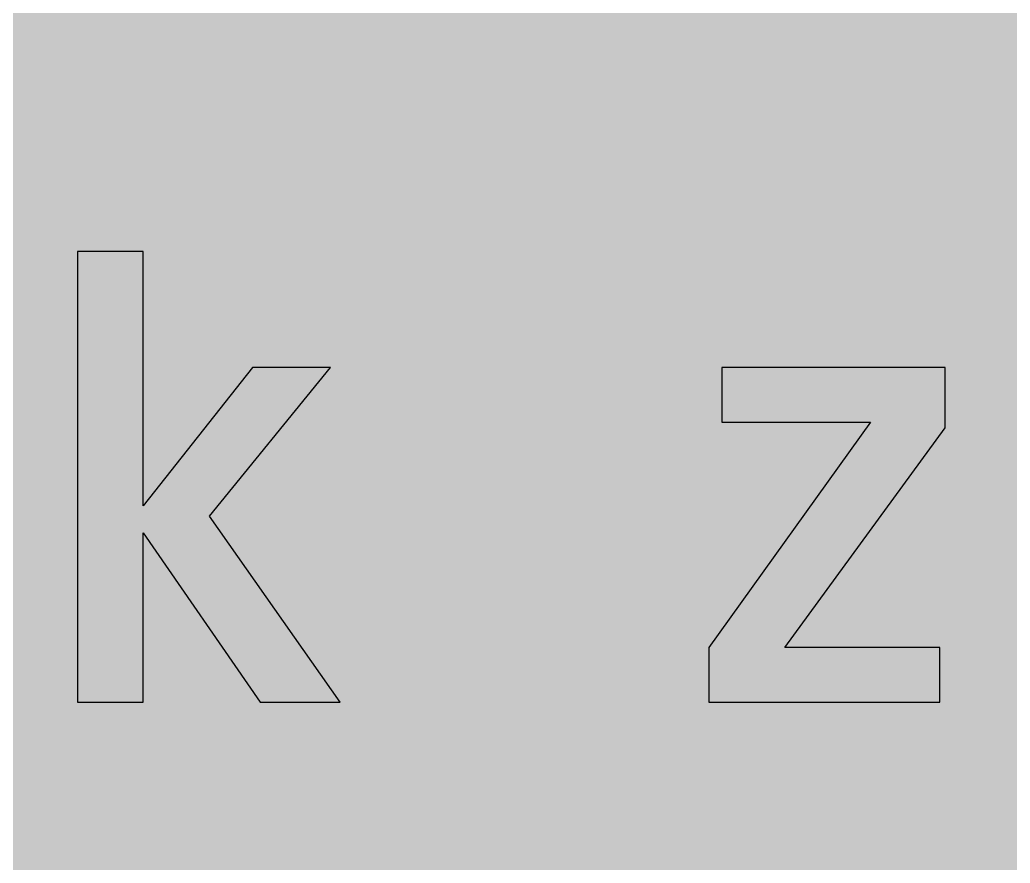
# Model space of a CAD drawing. Header units: millimetres. Extents: x 0 to 212, y 0 to 212.
# Drawn here: x 54.3 to 108.6, y 105.9 to 152.1 of the extents above; entities that cross this region are included whole.
import ezdxf

# ---------------------------------------------------------------- set-up
doc = ezdxf.new("R2010")
doc.units = ezdxf.units.MM

msp = doc.modelspace()

# ---------------------------------------------------------------- hatches: boundary and pattern name
for color, points in [(254, [(14.1633, 0.0536), (13.9878, 0.0533), (13.8125, 0.0559), (13.6373, 0.061), (13.462, 0.0686), (13.2893, 0.0787), (13.114, 0.0914), (12.9413, 0.1041), (12.7686, 0.1219), (12.5959, 0.1397), (12.4231, 0.16), (12.2504, 0.1829), (12.0777, 0.2057), (11.9075, 0.2337), (11.7373, 0.2616), (11.5672, 0.2921), (11.397, 0.3251), (11.2268, 0.3607), (11.0592, 0.3988), (10.8915, 0.4369), (10.7239, 0.4775), (10.5562, 0.5207), (10.3886, 0.5664), (10.2235, 0.6121), (10.0584, 0.6629), (9.8933, 0.7137), (9.7307, 0.7671), (9.5682, 0.8204), (9.4056, 0.8788), (9.2431, 0.9373), (9.083, 0.9982), (8.923, 1.0617), (8.763, 1.1252), (8.6055, 1.1938), (8.4455, 1.2624), (8.2906, 1.331), (8.1331, 1.4046), (7.9781, 1.4783), (7.8232, 1.5545), (7.6708, 1.6332), (7.5184, 1.7145), (7.366, 1.7958), (7.2161, 1.8796), (7.0663, 1.966), (6.919, 2.0523), (6.7716, 2.1438), (6.6243, 2.2352), (6.4795, 2.3266), (6.3348, 2.4232), (6.19, 2.5197), (6.0477, 2.6187), (5.908, 2.7178), (5.7683, 2.8194), (5.6286, 2.9235), (5.4915, 3.0302), (5.3543, 3.1369), (5.2197, 3.2461), (5.0851, 3.3579), (4.953, 3.4722), (4.8209, 3.5865), (4.6914, 3.7033), (4.5644, 3.8202), (4.4348, 3.9395), (4.3104, 4.0615), (4.1859, 4.1859), (4.0615, 4.3104), (3.9395, 4.4348), (3.8202, 4.5618), (3.7033, 4.6914), (3.5865, 4.8209), (3.4722, 4.953), (3.3579, 5.0851), (3.2487, 5.2197), (3.1369, 5.3543), (3.0302, 5.4915), (2.9235, 5.6286), (2.8194, 5.7683), (2.7178, 5.908), (2.6187, 6.0477), (2.5197, 6.19), (2.4232, 6.3348), (2.3266, 6.477), (2.2352, 6.6243), (2.1438, 6.7691), (2.0523, 6.9164), (1.966, 7.0663), (1.8796, 7.2161), (1.7958, 7.366), (1.7145, 7.5184), (1.6332, 7.6708), (1.5545, 7.8232), (1.4783, 7.9781), (1.4046, 8.1331), (1.331, 8.2906), (1.2598, 8.4455), (1.1913, 8.603), (1.1252, 8.763), (1.0592, 8.923), (0.9982, 9.083), (0.9373, 9.2431), (0.8763, 9.4056), (0.8204, 9.5682), (0.7645, 9.7307), (0.7112, 9.8933), (0.6604, 10.0584), (0.6121, 10.2235), (0.5639, 10.3911), (0.5207, 10.5562), (0.4775, 10.7239), (0.4343, 10.8915), (0.3962, 11.0592), (0.3607, 11.2268), (0.3251, 11.397), (0.2921, 11.5672), (0.2616, 11.7373), (0.2311, 11.9075), (0.2057, 12.0802), (0.1803, 12.2504), (0.1575, 12.4231), (0.1372, 12.5959), (0.1194, 12.7686), (0.1041, 12.9413), (0.0889, 13.1166), (0.0787, 13.2893), (0.0686, 13.4645), (0.061, 13.6373), (0.0559, 13.8125), (0.0508, 13.9878), (0.0508, 14.163), (0.0522, 197.6092), (0.0508, 197.7822), (0.0559, 197.9574), (0.061, 198.1327), (0.0686, 198.308), (0.0787, 198.4807), (0.0889, 198.6559), (0.1041, 198.8287), (0.1194, 199.0014), (0.1372, 199.1741), (0.1575, 199.3468), (0.1803, 199.5195), (0.2057, 199.6923), (0.2311, 199.8624), (0.2616, 200.0326), (0.2921, 200.2028), (0.3251, 200.373), (0.3607, 200.5432), (0.3962, 200.7108), (0.4343, 200.8784), (0.4775, 201.0461), (0.5207, 201.2137), (0.5639, 201.3814), (0.6121, 201.5465), (0.6604, 201.7116), (0.7112, 201.8767), (0.7645, 202.0392), (0.8204, 202.2018), (0.8763, 202.3643), (0.9373, 202.5269), (0.9982, 202.6869), (1.0592, 202.8469), (1.1252, 203.007), (1.1913, 203.1644), (1.2598, 203.3245), (1.331, 203.4794), (1.4046, 203.6369), (1.4783, 203.7918), (1.5545, 203.9468), (1.6332, 204.0992), (1.7145, 204.2516), (1.7958, 204.404), (1.8796, 204.5538), (1.966, 204.7037), (2.0523, 204.851), (2.1438, 204.9983), (2.2352, 205.1456), (2.3266, 205.2904), (2.4232, 205.4352), (2.5197, 205.58), (2.6187, 205.7222), (2.7178, 205.8619), (2.8194, 206.0016), (2.9235, 206.1413), (3.0302, 206.2785), (3.1369, 206.4156), (3.2487, 206.5503), (3.3579, 206.6849), (3.4722, 206.817), (3.5865, 206.949), (3.7033, 207.0786), (3.8202, 207.2056), (3.9395, 207.3351), (4.0615, 207.4596), (4.1859, 207.584), (4.3104, 207.7085), (4.4348, 207.8304), (4.5644, 207.9498), (4.6914, 208.0666), (4.8209, 208.1835), (4.953, 208.2978), (5.0851, 208.4121), (5.2197, 208.5213), (5.3543, 208.6331), (5.4915, 208.7397), (5.6286, 208.8464), (5.7683, 208.9506), (5.908, 209.0522), (6.0477, 209.1512), (6.19, 209.2503), (6.3348, 209.3468), (6.4795, 209.4433), (6.6243, 209.5348), (6.7716, 209.6262), (6.919, 209.7176), (7.0663, 209.804), (7.2161, 209.8904), (7.366, 209.9742), (7.5184, 210.0555), (7.6708, 210.1367), (7.8232, 210.2155), (7.9781, 210.2917), (8.1331, 210.3653), (8.2906, 210.439), (8.4455, 210.5101), (8.6055, 210.5787), (8.763, 210.6447), (8.923, 210.7108), (9.083, 210.7717), (9.2431, 210.8327), (9.4056, 210.8937), (9.5682, 210.9495), (9.7307, 211.0054), (9.8933, 211.0588), (10.0584, 211.1096), (10.2235, 211.1578), (10.3886, 211.2061), (10.5562, 211.2493), (10.7239, 211.2924), (10.8915, 211.3356), (11.0592, 211.3737), (11.2268, 211.4093), (11.397, 211.4448), (11.5672, 211.4779), (11.7373, 211.5083), (11.9075, 211.5388), (12.0777, 211.5642), (12.2504, 211.5896), (12.4231, 211.6125), (12.5959, 211.6328), (12.7686, 211.6506), (12.9413, 211.6658), (13.114, 211.6811), (13.2893, 211.6912), (13.462, 211.7014), (13.6373, 211.709), (13.8125, 211.7141), (13.9878, 211.7192), (14.163, 211.7192), (197.6078, 211.7203), (197.7822, 211.7192), (197.9574, 211.7141), (198.1327, 211.709), (198.3054, 211.7014), (198.4807, 211.6912), (198.6534, 211.6811), (198.8287, 211.6658), (199.0014, 211.6506), (199.1741, 211.6328), (199.3468, 211.6125), (199.5195, 211.5896), (199.6897, 211.5642), (199.8624, 211.5388), (200.0326, 211.5083), (200.2028, 211.4779), (200.373, 211.4448), (200.5432, 211.4093), (200.7108, 211.3737), (200.8784, 211.3356), (201.0461, 211.2924), (201.2137, 211.2493), (201.3788, 211.2061), (201.5465, 211.1578), (201.7116, 211.1096), (201.8767, 211.0588), (202.0392, 211.0054), (202.2018, 210.9495), (202.3643, 210.8937), (202.5269, 210.8327), (202.6869, 210.7717), (202.8469, 210.7108), (203.007, 210.6447), (203.167, 210.5787), (203.3245, 210.5101), (203.4794, 210.439), (203.6369, 210.3653), (203.7918, 210.2917), (203.9468, 210.2155), (204.0992, 210.1367), (204.2516, 210.0555), (204.404, 209.9742), (204.5538, 209.8904), (204.7037, 209.804), (204.8535, 209.7176), (205.0009, 209.6262), (205.1456, 209.5348), (205.293, 209.4433), (205.4352, 209.3468), (205.58, 209.2503), (205.7222, 209.1512), (205.8619, 209.0522), (206.0016, 208.9506), (206.1413, 208.8464), (206.2785, 208.7397), (206.4156, 208.6331), (206.5503, 208.5213), (206.6849, 208.4121), (206.817, 208.2978), (206.949, 208.1835), (207.0786, 208.0666), (207.2081, 207.9498), (207.3351, 207.8304), (207.4596, 207.7085), (207.584, 207.584), (207.7085, 207.4596), (207.8304, 207.3351), (207.9498, 207.2056), (208.0666, 207.0786), (208.1835, 206.949), (208.2978, 206.817), (208.4121, 206.6849), (208.5238, 206.5503), (208.6331, 206.4156), (208.7397, 206.2785), (208.8464, 206.1413), (208.9506, 206.0016), (209.0522, 205.8619), (209.1512, 205.7222), (209.2503, 205.58), (209.3468, 205.4352), (209.4433, 205.2904), (209.5348, 205.1456), (209.6262, 204.9983), (209.7176, 204.851), (209.804, 204.7037), (209.8904, 204.5538), (209.9742, 204.404), (210.0555, 204.2516), (210.1367, 204.0992), (210.2155, 203.9468), (210.2917, 203.7918), (210.3653, 203.6369), (210.439, 203.4794), (210.5076, 203.3245), (210.5762, 203.1644), (210.6447, 203.007), (210.7082, 202.8469), (210.7717, 202.6869), (210.8327, 202.5269), (210.8911, 202.3643), (210.9495, 202.2018), (211.0029, 202.0392), (211.0562, 201.8767), (211.107, 201.7116), (211.1578, 201.5465), (211.2035, 201.3814), (211.2493, 201.2137), (211.2924, 201.0461), (211.3331, 200.8784), (211.3712, 200.7108), (211.4093, 200.5432), (211.4448, 200.373), (211.4779, 200.2028), (211.5083, 200.0326), (211.5363, 199.8624), (211.5642, 199.6923), (211.5871, 199.5195), (211.6099, 199.3468), (211.6303, 199.1741), (211.648, 199.0014), (211.6658, 198.8287), (211.6785, 198.6559), (211.6912, 198.4807), (211.7014, 198.308), (211.709, 198.1327), (211.7141, 197.9574), (211.7166, 197.7822), (211.7166, 197.6069), (211.7189, 14.1647), (211.7166, 13.9878), (211.7141, 13.8125), (211.709, 13.6373), (211.7014, 13.4645), (211.6912, 13.2893), (211.6785, 13.1166), (211.6658, 12.9413), (211.648, 12.7686), (211.6303, 12.5959), (211.6099, 12.4231), (211.5871, 12.2504), (211.5642, 12.0802), (211.5363, 11.9075), (211.5083, 11.7373), (211.4779, 11.5672), (211.4448, 11.397), (211.4093, 11.2268), (211.3712, 11.0592), (211.3331, 10.8915), (211.2924, 10.7239), (211.2493, 10.5562), (211.2035, 10.3911), (211.1578, 10.2235), (211.107, 10.0584), (211.0562, 9.8933), (211.0029, 9.7307), (210.9495, 9.5682), (210.8911, 9.4056), (210.8327, 9.2431), (210.7717, 9.083), (210.7082, 8.923), (210.6447, 8.763), (210.5762, 8.603), (210.5076, 8.4455), (210.439, 8.2906), (210.3653, 8.1331), (210.2917, 7.9781), (210.2155, 7.8232), (210.1367, 7.6708), (210.0555, 7.5184), (209.9742, 7.366), (209.8904, 7.2161), (209.804, 7.0663), (209.7176, 6.9164), (209.6262, 6.7691), (209.5348, 6.6243), (209.4433, 6.477), (209.3468, 6.3348), (209.2503, 6.19), (209.1512, 6.0477), (209.0522, 5.908), (208.9506, 5.7683), (208.8464, 5.6286), (208.7397, 5.4915), (208.6331, 5.3543), (208.5238, 5.2197), (208.4121, 5.0851), (208.2978, 4.953), (208.1835, 4.8209), (208.0666, 4.6914), (207.9498, 4.5618), (207.8304, 4.4348), (207.7085, 4.3104), (207.584, 4.1859), (207.4596, 4.0615), (207.3351, 3.9395), (207.2081, 3.8202), (207.0786, 3.7033), (206.949, 3.5865), (206.817, 3.4722), (206.6849, 3.3579), (206.5503, 3.2461), (206.4156, 3.1369), (206.2785, 3.0302), (206.1413, 2.9235), (206.0016, 2.8194), (205.8619, 2.7178), (205.7222, 2.6187), (205.58, 2.5197), (205.4352, 2.4232), (205.293, 2.3266), (205.1456, 2.2352), (205.0009, 2.1438), (204.8535, 2.0523), (204.7037, 1.966), (204.5538, 1.8796), (204.404, 1.7958), (204.2516, 1.7145), (204.0992, 1.6332), (203.9468, 1.5545), (203.7918, 1.4783), (203.6369, 1.4046), (203.4794, 1.331), (203.3245, 1.2624), (203.167, 1.1938), (203.007, 1.1252), (202.8469, 1.0617), (202.6869, 0.9982), (202.5269, 0.9373), (202.3643, 0.8788), (202.2018, 0.8204), (202.0392, 0.7671), (201.8767, 0.7137), (201.7116, 0.6629), (201.5465, 0.6121), (201.3788, 0.5664), (201.2137, 0.5207), (201.0461, 0.4775), (200.8784, 0.4369), (200.7108, 0.3988), (200.5432, 0.3607), (200.373, 0.3251), (200.2028, 0.2921), (200.0326, 0.2616), (199.8624, 0.2337), (199.6897, 0.2057), (199.5195, 0.1829), (199.3468, 0.16), (199.1741, 0.1397), (199.0014, 0.1219), (198.8287, 0.1041), (198.6534, 0.0914), (198.4807, 0.0787), (198.3054, 0.0686), (198.1327, 0.061), (197.9574, 0.0559), (197.7822, 0.0533), (197.6069, 0.0533)]), (59, [(61.0828, 114.7064), (61.0828, 123.983), (67.5047, 114.7064), (71.8785, 114.7064), (64.7167, 124.901), (71.3493, 133.0494), (67.08, 133.0494), (61.0828, 125.4661), (61.0828, 139.3994), (57.4848, 139.3994), (57.4848, 114.7064)]), (59, [(105.0396, 129.7337), (105.0396, 133.0494), (92.7985, 133.0494), (92.7985, 130.0522), (100.9467, 130.0522), (92.093, 117.705), (92.093, 114.7064), (104.757, 114.7064), (104.757, 117.705), (96.2561, 117.705)])]:
    msp.add_hatch(color=color).paths.add_polyline_path(points)
h = msp.add_hatch(color=59)
h.paths.add_polyline_path([(80.7339, 130.4392), (80.8533, 130.4366), (80.9701, 130.4366), (81.087, 130.4341), (81.2013, 130.4315), (81.313, 130.4265), (81.4222, 130.4239), (81.5315, 130.4163), (81.6381, 130.4112), (81.7423, 130.4036), (81.8464, 130.3934), (81.948, 130.3833), (82.0471, 130.3731), (82.1436, 130.3604), (82.2401, 130.3477), (82.3341, 130.3325), (82.4255, 130.3147), (82.5144, 130.2969), (82.6033, 130.2791), (82.6897, 130.2588), (82.7735, 130.2385), (82.8548, 130.2156), (82.9361, 130.1902), (83.0148, 130.1648), (83.091, 130.1369), (83.1672, 130.1064), (83.2383, 130.0759), (83.3095, 130.0455), (83.3806, 130.0099), (83.4466, 129.9743), (83.5127, 129.9362), (83.5762, 129.8981), (83.6371, 129.855), (83.6981, 129.8118), (83.7565, 129.7686), (83.8124, 129.7203), (83.8657, 129.6721), (83.9191, 129.6213), (83.9699, 129.5679), (84.0181, 129.5121), (84.0638, 129.4562), (84.1096, 129.3978), (84.1527, 129.3368), (84.1934, 129.2733), (84.2315, 129.2073), (84.2696, 129.1387), (84.3051, 129.0676), (84.3382, 128.9939), (84.3686, 128.9202), (84.3991, 128.8415), (84.4271, 128.7628), (84.4525, 128.6815), (84.4753, 128.5951), (84.4982, 128.5088), (84.5185, 128.4173), (84.5363, 128.3259), (84.5515, 128.2294), (84.5668, 128.1328), (84.5795, 128.0312), (84.5896, 127.9271), (84.5972, 127.823), (84.6049, 127.7137), (84.6099, 127.602), (84.6125, 127.4877), (84.6125, 127.3683), (84.6145, 125.9593), (81.9326, 125.9593), (81.6813, 125.9561), (81.4375, 125.9535), (81.1962, 125.9459), (80.9574, 125.9357), (80.7263, 125.923), (80.4977, 125.9078), (80.2716, 125.8875), (80.0506, 125.8672), (79.8347, 125.8418), (79.6214, 125.8164), (79.4131, 125.7859), (79.2074, 125.7529), (79.0067, 125.7173), (78.8111, 125.6792), (78.6181, 125.6386), (78.4301, 125.5954), (78.2447, 125.5471), (78.0644, 125.4989), (77.8866, 125.4455), (77.7138, 125.3896), (77.5462, 125.3312), (77.3811, 125.2703), (77.2211, 125.2068), (77.0636, 125.1407), (76.9112, 125.0696), (76.7613, 124.9985), (76.6166, 124.9223), (76.4769, 124.8435), (76.3397, 124.7623), (76.2051, 124.6784), (76.0781, 124.5921), (75.9511, 124.5032), (75.8317, 124.4092), (75.7123, 124.3152), (75.6006, 124.2162), (75.4913, 124.1171), (75.3847, 124.013), (75.2831, 123.9063), (75.1865, 123.7971), (75.0926, 123.6853), (75.0011, 123.5685), (74.9148, 123.4516), (74.8335, 123.3297), (74.7547, 123.2078), (74.6811, 123.0808), (74.61, 122.9512), (74.5439, 122.8192), (74.4804, 122.6845), (74.422, 122.5448), (74.3661, 122.4051), (74.3153, 122.2629), (74.2671, 122.1156), (74.2239, 121.9657), (74.1832, 121.8133), (74.1477, 121.6584), (74.1147, 121.5009), (74.0867, 121.3409), (74.0613, 121.1783), (74.041, 121.0107), (74.0232, 120.843), (74.0105, 120.6703), (74.0004, 120.4951), (73.9953, 120.3173), (73.9927, 120.1369), (73.9953, 119.9439), (74.0004, 119.7534), (74.0105, 119.568), (74.0232, 119.3851), (74.0385, 119.2073), (74.0588, 119.032), (74.0816, 118.8618), (74.1096, 118.6942), (74.1375, 118.5291), (74.1731, 118.3691), (74.2086, 118.2116), (74.2493, 118.0567), (74.2925, 117.9068), (74.3382, 117.7595), (74.389, 117.6172), (74.4398, 117.4775), (74.4982, 117.3404), (74.5566, 117.2083), (74.6176, 117.0762), (74.6836, 116.9518), (74.7522, 116.8273), (74.8233, 116.7079), (74.897, 116.5911), (74.9732, 116.4768), (75.0545, 116.3676), (75.1383, 116.2609), (75.2221, 116.1567), (75.311, 116.0551), (75.4024, 115.9586), (75.4964, 115.8621), (75.5929, 115.7707), (75.692, 115.6843), (75.7936, 115.5979), (75.8977, 115.5167), (76.0044, 115.4379), (76.1136, 115.3617), (76.2254, 115.2881), (76.3397, 115.2169), (76.4565, 115.1484), (76.5759, 115.0849), (76.6978, 115.0239), (76.8223, 114.9655), (76.9468, 114.9096), (77.0763, 114.8563), (77.2058, 114.8055), (77.3379, 114.7572), (77.4725, 114.714), (77.6097, 114.6708), (77.7494, 114.6302), (77.8916, 114.5946), (78.0339, 114.5616), (78.1787, 114.5286), (78.326, 114.5007), (78.4733, 114.4753), (78.6257, 114.4499), (78.7781, 114.4295), (78.933, 114.4118), (79.088, 114.3965), (79.2455, 114.3813), (79.4055, 114.3711), (79.568, 114.3635), (79.7306, 114.3559), (79.8957, 114.3533), (80.0608, 114.3533), (80.1853, 114.3533), (80.3046, 114.3559), (80.4266, 114.361), (80.5434, 114.366), (80.6602, 114.3737), (80.7745, 114.3838), (80.8863, 114.394), (80.9981, 114.4067), (81.1073, 114.4219), (81.2165, 114.4372), (81.3232, 114.4549), (81.4273, 114.4727), (81.5315, 114.493), (81.6331, 114.5134), (81.7321, 114.5388), (81.8312, 114.5616), (81.9277, 114.587), (82.0242, 114.615), (82.1182, 114.6454), (82.2096, 114.6734), (82.3011, 114.7064), (82.39, 114.7394), (82.4789, 114.7724), (82.5652, 114.808), (82.6516, 114.8436), (82.7354, 114.8817), (82.8167, 114.9223), (82.898, 114.9604), (82.9793, 115.001), (83.058, 115.0442), (83.1342, 115.0874), (83.2104, 115.1331), (83.2841, 115.1788), (83.3577, 115.2246), (83.4314, 115.2728), (83.5, 115.3211), (83.5711, 115.3719), (83.6397, 115.4201), (83.7057, 115.4735), (83.7717, 115.5243), (83.8378, 115.5776), (83.9013, 115.6335), (83.9622, 115.6868), (84.0232, 115.7427), (84.0842, 115.8011), (84.1426, 115.857), (84.201, 115.9154), (84.2594, 115.9739), (84.3153, 116.0348), (84.3686, 116.0932), (84.4245, 116.1542), (84.4753, 116.2177), (84.5287, 116.2787), (84.5795, 116.3422), (84.6277, 116.4057), (84.6785, 116.4692), (84.7268, 116.5327), (84.7725, 116.5987), (84.8182, 116.6647), (84.8639, 116.7308), (84.9071, 116.7968), (84.9528, 116.8629), (84.9935, 116.9314), (85.0367, 116.9975), (85.4964, 114.7064), (88.2124, 114.7064), (88.2124, 127.5828), (88.2091, 127.7569), (88.2066, 127.9296), (88.199, 128.0998), (88.1888, 128.27), (88.1761, 128.4351), (88.1609, 128.5977), (88.1405, 128.7577), (88.1202, 128.9152), (88.0948, 129.0701), (88.0669, 129.2225), (88.0364, 129.3724), (88.0008, 129.5197), (87.9627, 129.6645), (87.9221, 129.8067), (87.8789, 129.9464), (87.8332, 130.0836), (87.7824, 130.2182), (87.7291, 130.3477), (87.6706, 130.4773), (87.6097, 130.6043), (87.5462, 130.7262), (87.4801, 130.8481), (87.409, 130.9649), (87.3354, 131.0818), (87.2566, 131.1935), (87.1753, 131.3053), (87.0915, 131.412), (87.0026, 131.5161), (86.9086, 131.6177), (86.8121, 131.7168), (86.7131, 131.8133), (86.6089, 131.9073), (86.5022, 131.9962), (86.3905, 132.0851), (86.2762, 132.1714), (86.1568, 132.2527), (86.0349, 132.3315), (85.9079, 132.4102), (85.7758, 132.4839), (85.6412, 132.555), (85.504, 132.6236), (85.3592, 132.6896), (85.2145, 132.7506), (85.0621, 132.8115), (84.9071, 132.8674), (84.7471, 132.9233), (84.5845, 132.9741), (84.4144, 133.0223), (84.2442, 133.0681), (84.0664, 133.1112), (83.886, 133.1493), (83.7006, 133.1874), (83.5101, 133.2205), (83.3145, 133.2535), (83.1164, 133.2814), (82.9132, 133.3068), (82.7049, 133.3271), (82.4916, 133.3475), (82.2757, 133.3627), (82.0547, 133.3779), (81.8261, 133.3881), (81.595, 133.3957), (81.3613, 133.3983), (81.12, 133.4008), (81.0133, 133.4008), (80.9041, 133.3983), (80.7974, 133.3983), (80.6933, 133.3957), (80.5866, 133.3906), (80.4799, 133.3881), (80.3758, 133.383), (80.2691, 133.3779), (80.1649, 133.3703), (80.0608, 133.3652), (79.9567, 133.3576), (79.8551, 133.3475), (79.7509, 133.3398), (79.6468, 133.3297), (79.5452, 133.3195), (79.4436, 133.3094), (79.342, 133.2992), (79.2404, 133.2865), (79.1388, 133.2738), (79.0397, 133.2611), (78.9407, 133.2484), (78.8391, 133.2357), (78.74, 133.2205), (78.6435, 133.2052), (78.5444, 133.19), (78.4454, 133.1747), (78.3488, 133.1595), (78.2523, 133.1417), (78.1558, 133.1239), (78.0593, 133.1062), (77.9653, 133.0884), (77.8688, 133.0706), (77.7748, 133.0528), (77.6808, 133.0325), (77.5894, 133.0122), (77.4954, 132.9919), (77.404, 132.9741), (77.31, 132.9512), (77.2185, 132.9309), (77.1296, 132.9106), (77.0382, 132.8877), (76.9493, 132.8674), (76.8604, 132.8445), (76.7715, 132.8242), (76.6826, 132.8014), (76.5962, 132.7785), (76.5073, 132.7556), (76.421, 132.7328), (76.3372, 132.7074), (76.2508, 132.6845), (76.167, 132.6617), (76.0832, 132.6388), (75.9993, 132.6134), (75.9155, 132.5905), (75.8342, 132.5651), (75.753, 132.5397), (75.6717, 132.5169), (75.5904, 132.4915), (75.5117, 132.4686), (75.4329, 132.4432), (75.3542, 132.4178), (75.2754, 132.3924), (75.1992, 132.3696), (75.123, 132.3442), (75.9714, 129.6275), (76.0501, 129.6518), (76.1314, 129.6746), (76.2127, 129.7), (76.294, 129.7229), (76.3753, 129.7457), (76.4565, 129.7686), (76.5378, 129.7915), (76.6191, 129.8118), (76.7004, 129.8346), (76.7817, 129.855), (76.8604, 129.8778), (76.9417, 129.8981), (77.023, 129.9185), (77.1042, 129.9388), (77.183, 129.9566), (77.2643, 129.9769), (77.3455, 129.9947), (77.4243, 130.0124), (77.5056, 130.0302), (77.5843, 130.048), (77.663, 130.0658), (77.7443, 130.0836), (77.8231, 130.0988), (77.9018, 130.1166), (77.9805, 130.1318), (78.0593, 130.1471), (78.1355, 130.1623), (78.2142, 130.175), (78.293, 130.1902), (78.3692, 130.2029), (78.4454, 130.2182), (78.5241, 130.2309), (78.6003, 130.2436), (78.674, 130.2563), (78.7502, 130.2664), (78.8264, 130.2791), (78.9, 130.2893), (78.9762, 130.2995), (79.0499, 130.3096), (79.1235, 130.3198), (79.1972, 130.3299), (79.2683, 130.3401), (79.342, 130.3477), (79.4131, 130.3553), (79.4842, 130.363), (79.5553, 130.3706), (79.6265, 130.3782), (79.695, 130.3858), (79.7636, 130.3909), (79.8347, 130.3985), (79.9008, 130.4036), (79.9694, 130.4087), (80.0354, 130.4138), (80.104, 130.4163), (80.17, 130.4214), (80.2335, 130.4239), (80.2996, 130.429), (80.3631, 130.4315), (80.4266, 130.4315), (80.4875, 130.4341), (80.551, 130.4366), (80.612, 130.4366), (80.6729, 130.4366)])
edge = h.paths.add_edge_path(flags=16)
edge.add_line((80.8383, 117.2101), (80.7263, 117.2108))
edge.add_line((80.7263, 117.2108), (80.6196, 117.2134))
edge.add_line((80.6196, 117.2134), (80.5155, 117.2159))
edge.add_line((80.5155, 117.2159), (80.4113, 117.2235))
edge.add_line((80.4113, 117.2235), (80.3123, 117.2312))
edge.add_line((80.3123, 117.2312), (80.2132, 117.2388))
edge.add_line((80.2132, 117.2388), (80.1167, 117.2489))
edge.add_line((80.1167, 117.2489), (80.0227, 117.2616))
edge.add_line((80.0227, 117.2616), (79.9313, 117.2769))
edge.add_line((79.9313, 117.2769), (79.8398, 117.2921))
edge.add_line((79.8398, 117.2921), (79.7535, 117.3099))
edge.add_line((79.7535, 117.3099), (79.6671, 117.3302))
edge.add_line((79.6671, 117.3302), (79.5833, 117.3505))
edge.add_line((79.5833, 117.3505), (79.502, 117.3734))
edge.add_line((79.502, 117.3734), (79.4207, 117.3963))
edge.add_line((79.4207, 117.3963), (79.3445, 117.4217))
edge.add_line((79.3445, 117.4217), (79.2683, 117.4496))
edge.add_line((79.2683, 117.4496), (79.1947, 117.4775))
edge.add_line((79.1947, 117.4775), (79.1235, 117.508))
edge.add_line((79.1235, 117.508), (79.0524, 117.5385))
edge.add_line((79.0524, 117.5385), (78.9864, 117.5715))
edge.add_line((78.9864, 117.5715), (78.9203, 117.6071))
edge.add_line((78.9203, 117.6071), (78.8568, 117.6426))
edge.add_line((78.8568, 117.6426), (78.7933, 117.6807))
edge.add_line((78.7933, 117.6807), (78.7349, 117.7214))
edge.add_line((78.7349, 117.7214), (78.6765, 117.762))
edge.add_line((78.6765, 117.762), (78.6181, 117.8052))
edge.add_line((78.6181, 117.8052), (78.5647, 117.8484))
edge.add_line((78.5647, 117.8484), (78.5114, 117.8941))
edge.add_line((78.5114, 117.8941), (78.4606, 117.9398))
edge.add_line((78.4606, 117.9398), (78.4098, 117.9881))
edge.add_line((78.4098, 117.9881), (78.3641, 118.0389))
edge.add_line((78.3641, 118.0389), (78.3184, 118.0897))
edge.add_line((78.3184, 118.0897), (78.2726, 118.143))
edge.add_line((78.2726, 118.143), (78.232, 118.1964))
edge.add_line((78.232, 118.1964), (78.1914, 118.2522))
edge.add_line((78.1914, 118.2522), (78.1507, 118.3081))
edge.add_line((78.1507, 118.3081), (78.1126, 118.3665))
edge.add_line((78.1126, 118.3665), (78.0771, 118.4275))
edge.add_line((78.0771, 118.4275), (78.044, 118.4885))
edge.add_line((78.044, 118.4885), (78.011, 118.5494))
edge.add_line((78.011, 118.5494), (77.9805, 118.6129))
edge.add_line((77.9805, 118.6129), (77.9501, 118.679))
edge.add_line((77.9501, 118.679), (77.9221, 118.745))
edge.add_line((77.9221, 118.745), (77.8967, 118.8136))
edge.add_line((77.8967, 118.8136), (77.8713, 118.8822))
edge.add_line((77.8713, 118.8822), (77.8485, 118.9533))
edge.add_line((77.8485, 118.9533), (77.8256, 119.0244))
edge.add_line((77.8256, 119.0244), (77.8053, 119.0981))
edge.add_line((77.8053, 119.0981), (77.7875, 119.1717))
edge.add_line((77.7875, 119.1717), (77.7697, 119.2479))
edge.add_line((77.7697, 119.2479), (77.7519, 119.3267))
edge.add_line((77.7519, 119.3267), (77.7367, 119.4054))
edge.add_line((77.7367, 119.4054), (77.724, 119.4841))
edge.add_line((77.724, 119.4841), (77.7113, 119.5654))
edge.add_line((77.7113, 119.5654), (77.7011, 119.6467))
edge.add_line((77.7011, 119.6467), (77.691, 119.7305))
edge.add_line((77.691, 119.7305), (77.6834, 119.8143))
edge.add_line((77.6834, 119.8143), (77.6783, 119.9007))
edge.add_line((77.6783, 119.9007), (77.6707, 119.9896))
edge.add_line((77.6707, 119.9896), (77.6681, 120.076))
edge.add_line((77.6681, 120.076), (77.6656, 120.1674))
edge.add_line((77.6656, 120.1674), (77.663, 120.2563))
edge.add_line((77.663, 120.2563), (77.663, 120.3503))
edge.add_line((77.663, 120.3503), (77.663, 120.4468))
edge.add_line((77.663, 120.4468), (77.6656, 120.5408))
edge.add_line((77.6656, 120.5408), (77.6707, 120.6348))
edge.add_line((77.6707, 120.6348), (77.6757, 120.7287))
edge.add_line((77.6757, 120.7287), (77.6834, 120.8202))
edge.add_line((77.6834, 120.8202), (77.6935, 120.9091))
edge.add_line((77.6935, 120.9091), (77.7037, 120.998))
edge.add_line((77.7037, 120.998), (77.7189, 121.0843))
edge.add_line((77.7189, 121.0843), (77.7316, 121.1682))
edge.add_line((77.7316, 121.1682), (77.7494, 121.252))
edge.add_line((77.7494, 121.252), (77.7672, 121.3333))
edge.add_line((77.7672, 121.3333), (77.79, 121.4145))
edge.add_line((77.79, 121.4145), (77.8104, 121.4933))
edge.add_line((77.8104, 121.4933), (77.8358, 121.572))
edge.add_line((77.8358, 121.572), (77.8612, 121.6482))
edge.add_line((77.8612, 121.6482), (77.8891, 121.7244))
edge.add_line((77.8891, 121.7244), (77.9196, 121.7955))
edge.add_line((77.9196, 121.7955), (77.9526, 121.8692))
edge.add_line((77.9526, 121.8692), (77.9856, 121.9403))
edge.add_line((77.9856, 121.9403), (78.0212, 122.0089))
edge.add_line((78.0212, 122.0089), (78.0593, 122.0749))
edge.add_line((78.0593, 122.0749), (78.0999, 122.141))
edge.add_line((78.0999, 122.141), (78.1406, 122.2045))
edge.add_line((78.1406, 122.2045), (78.1837, 122.268))
edge.add_line((78.1837, 122.268), (78.232, 122.3289))
edge.add_line((78.232, 122.3289), (78.2777, 122.3899))
edge.add_line((78.2777, 122.3899), (78.3285, 122.4483))
edge.add_line((78.3285, 122.4483), (78.3819, 122.5042))
edge.add_line((78.3819, 122.5042), (78.4352, 122.5601))
edge.add_line((78.4352, 122.5601), (78.4911, 122.6134))
edge.add_line((78.4911, 122.6134), (78.5495, 122.6668))
edge.add_line((78.5495, 122.6668), (78.6105, 122.7176))
edge.add_line((78.6105, 122.7176), (78.674, 122.7658))
edge.add_line((78.674, 122.7658), (78.7375, 122.8141))
edge.add_line((78.7375, 122.8141), (78.806, 122.8598))
edge.add_line((78.806, 122.8598), (78.8746, 122.9055))
edge.add_line((78.8746, 122.9055), (78.9457, 122.9487))
edge.add_line((78.9457, 122.9487), (79.0194, 122.9893))
edge.add_line((79.0194, 122.9893), (79.0956, 123.03))
edge.add_line((79.0956, 123.03), (79.1718, 123.0681))
edge.add_line((79.1718, 123.0681), (79.2531, 123.1062))
edge.add_line((79.2531, 123.1062), (79.3369, 123.1417))
edge.add_line((79.3369, 123.1417), (79.4207, 123.1748))
edge.add_line((79.4207, 123.1748), (79.5071, 123.2078))
edge.add_line((79.5071, 123.2078), (79.5985, 123.2383))
edge.add_line((79.5985, 123.2383), (79.69, 123.2662))
edge.add_line((79.69, 123.2662), (79.7839, 123.2941))
edge.add_line((79.7839, 123.2941), (79.8805, 123.3221))
edge.add_line((79.8805, 123.3221), (79.9795, 123.3449))
edge.add_line((79.9795, 123.3449), (80.0811, 123.3678))
edge.add_line((80.0811, 123.3678), (80.1827, 123.3907))
edge.add_line((80.1827, 123.3907), (80.2894, 123.411))
edge.add_line((80.2894, 123.411), (80.3986, 123.4288))
edge.add_line((80.3986, 123.4288), (80.5104, 123.444))
edge.add_line((80.5104, 123.444), (80.6221, 123.4592))
edge.add_line((80.6221, 123.4592), (80.739, 123.4745))
edge.add_line((80.739, 123.4745), (80.8558, 123.4846))
edge.add_line((80.8558, 123.4846), (80.9777, 123.4948))
edge.add_line((80.9777, 123.4948), (81.0997, 123.505))
edge.add_line((81.0997, 123.505), (81.2267, 123.5126))
edge.add_line((81.2267, 123.5126), (81.3537, 123.5177))
edge.add_line((81.3537, 123.5177), (81.4857, 123.5202))
edge.add_line((81.4857, 123.5202), (81.6178, 123.5227))
edge.add_line((81.6178, 123.5227), (81.755, 123.5253))
edge.add_line((81.755, 123.5253), (84.6145, 123.5258))
edge.add_line((84.6145, 123.5258), (84.6145, 120.5272))
edge.add_line((84.6145, 120.5272), (84.6125, 120.462))
edge.add_line((84.6125, 120.462), (84.6099, 120.3985))
edge.add_line((84.6099, 120.3985), (84.6074, 120.3325))
edge.add_line((84.6074, 120.3325), (84.6023, 120.2665))
edge.add_line((84.6023, 120.2665), (84.5947, 120.2004))
edge.add_line((84.5947, 120.2004), (84.5871, 120.1344))
edge.add_line((84.5871, 120.1344), (84.5769, 120.0658))
edge.add_line((84.5769, 120.0658), (84.5668, 119.9972))
edge.add_line((84.5668, 119.9972), (84.5541, 119.9286))
edge.add_line((84.5541, 119.9286), (84.5388, 119.8601))
edge.add_line((84.5388, 119.8601), (84.5236, 119.7915))
edge.add_line((84.5236, 119.7915), (84.5058, 119.7229))
edge.add_line((84.5058, 119.7229), (84.488, 119.6518))
edge.add_line((84.488, 119.6518), (84.4677, 119.5832))
edge.add_line((84.4677, 119.5832), (84.4448, 119.5121))
edge.add_line((84.4448, 119.5121), (84.4194, 119.441))
edge.add_line((84.4194, 119.441), (84.394, 119.3724))
edge.add_line((84.394, 119.3724), (84.3661, 119.3013))
edge.add_line((84.3661, 119.3013), (84.3382, 119.2327))
edge.add_line((84.3382, 119.2327), (84.3051, 119.1616))
edge.add_line((84.3051, 119.1616), (84.2721, 119.093))
edge.add_line((84.2721, 119.093), (84.2391, 119.0244))
edge.add_line((84.2391, 119.0244), (84.201, 118.9558))
edge.add_line((84.201, 118.9558), (84.1629, 118.8872))
edge.add_line((84.1629, 118.8872), (84.1223, 118.8187))
edge.add_line((84.1223, 118.8187), (84.0791, 118.7526))
edge.add_line((84.0791, 118.7526), (84.0359, 118.6866))
edge.add_line((84.0359, 118.6866), (83.9876, 118.6205))
edge.add_line((83.9876, 118.6205), (83.9394, 118.5545))
edge.add_line((83.9394, 118.5545), (83.8911, 118.491))
edge.add_line((83.8911, 118.491), (83.8378, 118.4275))
edge.add_line((83.8378, 118.4275), (83.7844, 118.364))
edge.add_line((83.7844, 118.364), (83.726, 118.303))
edge.add_line((83.726, 118.303), (83.6676, 118.2421))
edge.add_line((83.6676, 118.2421), (83.6066, 118.1837))
edge.add_line((83.6066, 118.1837), (83.5457, 118.1252))
edge.add_line((83.5457, 118.1252), (83.4796, 118.0668))
edge.add_line((83.4796, 118.0668), (83.4136, 118.0109))
edge.add_line((83.4136, 118.0109), (83.3425, 117.9576))
edge.add_line((83.3425, 117.9576), (83.2714, 117.9043))
edge.add_line((83.2714, 117.9043), (83.1977, 117.8535))
edge.add_line((83.1977, 117.8535), (83.1215, 117.8027))
edge.add_line((83.1215, 117.8027), (83.0428, 117.7544))
edge.add_line((83.0428, 117.7544), (82.964, 117.7087))
edge.add_line((82.964, 117.7087), (82.8802, 117.663))
edge.add_line((82.8802, 117.663), (82.7964, 117.6198))
edge.add_line((82.7964, 117.6198), (82.7075, 117.5791))
edge.add_line((82.7075, 117.5791), (82.6186, 117.5385))
edge.add_line((82.6186, 117.5385), (82.5246, 117.5004))
edge.add_line((82.5246, 117.5004), (82.4306, 117.4648))
edge.add_line((82.4306, 117.4648), (82.3341, 117.4318))
edge.add_line((82.3341, 117.4318), (82.2325, 117.3988))
edge.add_line((82.2325, 117.3988), (82.1309, 117.3709))
edge.add_line((82.1309, 117.3709), (82.0268, 117.3429))
edge.add_line((82.0268, 117.3429), (81.9201, 117.3175))
edge.add_line((81.9201, 117.3175), (81.8109, 117.2972))
edge.add_line((81.8109, 117.2972), (81.6966, 117.2769))
edge.add_line((81.6966, 117.2769), (81.5823, 117.2591))
edge.add_line((81.5823, 117.2591), (81.4654, 117.2439))
edge.add_line((81.4654, 117.2439), (81.3435, 117.2312))
edge.add_line((81.3435, 117.2312), (81.2216, 117.221))
edge.add_line((81.2216, 117.221), (81.0971, 117.2134))
edge.add_line((81.0971, 117.2134), (80.9676, 117.2108))
edge.add_line((80.9676, 117.2108), (80.838, 117.2083))

# ---------------------------------------------------------------- linework, layer by layer
at = {"color": 59}
for points in [[(61.0828, 114.7064), (61.0828, 123.983), (67.5047, 114.7064), (71.8785, 114.7064), (64.7167, 124.901), (71.3493, 133.0494), (67.08, 133.0494), (61.0828, 125.4661), (61.0828, 139.3994), (57.4848, 139.3994), (57.4848, 114.7064), (61.0828, 114.7064)], [(105.0396, 129.7337), (105.0396, 133.0494), (92.7985, 133.0494), (92.7985, 130.0522), (100.9467, 130.0522), (92.093, 117.705), (92.093, 114.7064), (104.757, 114.7064), (104.757, 117.705), (96.2561, 117.705), (105.0396, 129.7337)]]:
    msp.add_lwpolyline(points, dxfattribs=at)

doc.saveas('drawing.dxf')
